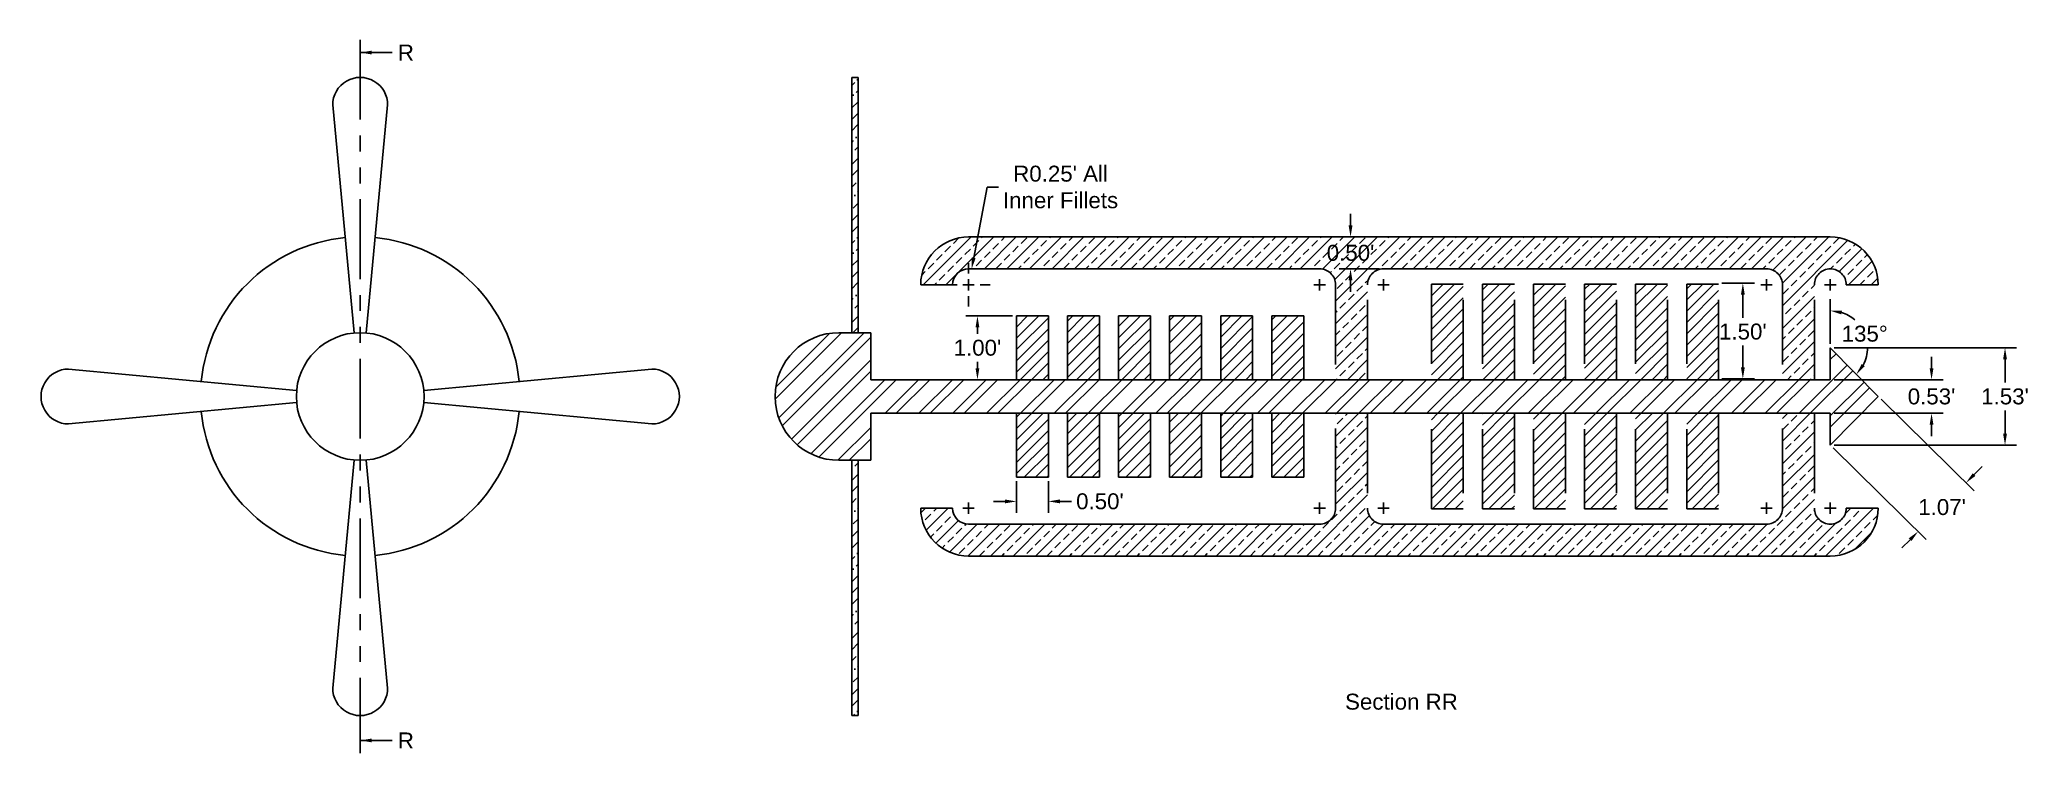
# Model space of a CAD drawing. Header units: feet. Extents: x 2.5 to 33.6, y 1.9 to 13.1.
import ezdxf

# ---------------------------------------------------------------- set-up
doc = ezdxf.new("R2010")
doc.units = ezdxf.units.FT
doc.header["$MEASUREMENT"] = 0
doc.linetypes.add('PHANTOM', pattern=[2.5, 1.25, -0.25, 0.25, -0.25, 0.25, -0.25])
doc.layers.add('Dimensions Section view', color=6, linetype='Continuous')
doc.layers.add('SectionLines', color=4, linetype='PHANTOM')
doc.styles.get("Standard").update_dxf_attribs({"font": 'arial.ttf'})
doc.dimstyles.get("Standard").update_dxf_attribs({"dimtxt": 0.18, "dimasz": 0.18, "dimexe": 0.18, "dimexo": 0.0625, "dimgap": 0.09, "dimtad": 0, "dimtih": 1, "dimtoh": 1, "dimdec": 4, "dimzin": 0, "dimdsep": 46, "dimtxsty": 'Standard', "dimcen": 0.09, "dimadec": 0, "dimazin": 0, "dimtfac": 1, "dimtdec": 4, "dimtofl": 0, "dimtmove": 0, "dimatfit": 3, "dimfxl": 1, "dimtolj": 1, "dimtzin": 0, "dimarcsym": 0})

# ---------------------------------------------------------------- blocks, each defined once
blk = doc.blocks.new('*U2')
for p, q in [((-2.002, 0.094), (1.57, 0.43)), ((-2.002, -0.094), (1.57, -0.43))]:
    blk.add_line(p, q)
blk.add_arc((1.572, 0), 0.43, 269.672, 90.328)
blk = doc.blocks.new('*U3')
at = {"color": 0, "linetype": 'ByBlock', "lineweight": -2, "transparency": 16777216}
for p, rotation in [((7.5, 10.498), 90.00000000000001), ((4.502, 7.5), 180), ((7.5, 4.502), 270)]:
    blk.add_blockref('*U2', p, dxfattribs=dict(at, rotation=rotation))
blk.add_blockref('*U2', (10.498, 7.5), dxfattribs=at)
blk = doc.blocks.new('*D28')
at = {"layer": 'Dimensions Section view', "color": 0, "lineweight": -2, "transparency": 16777216}
for p, q in [((17.781, 6.175), (17.781, 5.676)), ((18.281, 6.175), (18.281, 5.676)), ((17.601, 5.856), (17.421, 5.856)), ((18.461, 5.856), (18.641, 5.856))]:
    blk.add_line(p, q, dxfattribs=at)
at = {"layer": 'Dimensions Section view', "color": 0, "transparency": 16777216}
for points in [[(17.601, 5.886), (17.601, 5.826), (17.781, 5.856)], [(18.461, 5.886), (18.461, 5.826), (18.281, 5.856)]]:
    blk.add_solid(points, dxfattribs=at)
at = {"layer": 'Dimensions Section view', "color": 0, "transparency": 16777216, "insert": (19.089, 5.856), "char_height": 0.25, "attachment_point": 5}
blk.add_mtext("\\A1;0.50'", dxfattribs=at)
blk = doc.blocks.new('*D29')
at = {"layer": 'Dimensions Section view', "color": 0, "lineweight": -2, "transparency": 16777216}
for p, q in [((17.719, 8.763), (16.99, 8.763)), ((17.17, 8.583), (17.17, 8.481)), ((17.17, 7.943), (17.17, 8.045)), ((17.719, 7.763), (16.99, 7.763))]:
    blk.add_line(p, q, dxfattribs=at)
at = {"layer": 'Dimensions Section view', "color": 0, "transparency": 16777216}
for points in [[(17.14, 8.583), (17.2, 8.583), (17.17, 8.763)], [(17.14, 7.943), (17.2, 7.943), (17.17, 7.763)]]:
    blk.add_solid(points, dxfattribs=at)
at = {"layer": 'Dimensions Section view', "color": 0, "transparency": 16777216, "insert": (17.17, 8.263), "char_height": 0.25, "attachment_point": 5}
blk.add_mtext("\\A1;1.00'", dxfattribs=at)
blk = doc.blocks.new('*D30')
at = {"layer": 'Dimensions Section view', "color": 0, "lineweight": -2, "transparency": 16777216}
for p, q in [((28.83, 9.277), (29.341, 9.277)), ((29.161, 9.097), (29.161, 8.734)), ((29.161, 7.957), (29.161, 8.299)), ((28.83, 7.777), (29.341, 7.777))]:
    blk.add_line(p, q, dxfattribs=at)
at = {"layer": 'Dimensions Section view', "color": 0, "transparency": 16777216}
for points in [[(29.131, 9.097), (29.191, 9.097), (29.161, 9.277)], [(29.131, 7.957), (29.191, 7.957), (29.161, 7.777)]]:
    blk.add_solid(points, dxfattribs=at)
at = {"layer": 'Dimensions Section view', "color": 0, "transparency": 16777216, "insert": (29.161, 8.516), "char_height": 0.25, "attachment_point": 5}
blk.add_mtext("\\A1;1.50'", dxfattribs=at)
blk = doc.blocks.new('*D31')
at = {"layer": 'Dimensions Section view', "color": 0, "lineweight": -2, "transparency": 16777216}
for p, q in [((23.015, 10.18), (23.015, 10.36)), ((23.469, 10), (22.835, 10)), ((23.469, 9.5), (22.835, 9.5)), ((23.015, 9.32), (23.015, 9.14))]:
    blk.add_line(p, q, dxfattribs=at)
at = {"layer": 'Dimensions Section view', "color": 0, "transparency": 16777216}
for points in [[(22.985, 10.18), (23.045, 10.18), (23.015, 10)], [(22.985, 9.32), (23.045, 9.32), (23.015, 9.5)]]:
    blk.add_solid(points, dxfattribs=at)
at = {"layer": 'Dimensions Section view', "color": 0, "transparency": 16777216, "insert": (23.015, 9.75), "char_height": 0.25, "attachment_point": 5}
blk.add_mtext("\\A1;0.50'", dxfattribs=at)
blk = doc.blocks.new('*D32')
at = {"layer": 'Dimensions Section view', "color": 0, "lineweight": -2, "transparency": 16777216}
for p, q in [((17.322, 10.782), (17.112, 9.672)), ((17.502, 10.782), (17.322, 10.782)), ((17.031, 9.43), (17.031, 9.59)), ((16.851, 9.25), (16.691, 9.25)), ((16.941, 9.25), (17.121, 9.25)), ((17.031, 9.16), (17.031, 9.34)), ((17.031, 9.07), (17.031, 8.91)), ((17.211, 9.25), (17.371, 9.25))]:
    blk.add_line(p, q, dxfattribs=at)
at = {"layer": 'Dimensions Section view', "color": 0, "transparency": 16777216}
blk.add_solid([(17.082, 9.678), (17.141, 9.667), (17.078, 9.496)], dxfattribs=at)
at = {"layer": 'Dimensions Section view', "color": 0, "transparency": 16777216, "insert": (18.472, 10.782), "char_height": 0.25, "attachment_point": 5}
blk.add_mtext("\\A1;R0.25' All^JInner Fillets", dxfattribs=at)
blk = doc.blocks.new('*D34')
at = {"layer": 'Dimensions Section view', "color": 0, "lineweight": -2, "transparency": 16777216}
for p, q in [((32.117, 7.943), (32.117, 8.123)), ((30.594, 7.763), (32.297, 7.763)), ((30.594, 7.237), (32.297, 7.237)), ((32.117, 7.057), (32.117, 6.877))]:
    blk.add_line(p, q, dxfattribs=at)
at = {"layer": 'Dimensions Section view', "color": 0, "transparency": 16777216}
for points in [[(32.087, 7.943), (32.147, 7.943), (32.117, 7.763)], [(32.087, 7.057), (32.147, 7.057), (32.117, 7.237)]]:
    blk.add_solid(points, dxfattribs=at)
at = {"layer": 'Dimensions Section view', "color": 0, "transparency": 16777216, "insert": (32.117, 7.5), "char_height": 0.25, "attachment_point": 5}
blk.add_mtext("\\A1;0.53'", dxfattribs=at)
blk = doc.blocks.new('*D35')
at = {"layer": 'Dimensions Section view', "color": 0, "lineweight": -2, "transparency": 16777216}
for p, q in [((30.594, 8.263), (33.448, 8.263)), ((33.268, 8.083), (33.268, 7.718)), ((33.268, 6.917), (33.268, 7.282)), ((30.594, 6.737), (33.448, 6.737))]:
    blk.add_line(p, q, dxfattribs=at)
at = {"layer": 'Dimensions Section view', "color": 0, "transparency": 16777216}
for points in [[(33.238, 8.083), (33.298, 8.083), (33.268, 8.263)], [(33.238, 6.917), (33.298, 6.917), (33.268, 6.737)]]:
    blk.add_solid(points, dxfattribs=at)
at = {"layer": 'Dimensions Section view', "color": 0, "transparency": 16777216, "insert": (33.268, 7.5), "char_height": 0.25, "attachment_point": 5}
blk.add_mtext("\\A1;1.53'", dxfattribs=at)
blk = doc.blocks.new('*D36')
at = {"layer": 'Dimensions Section view', "color": 0, "lineweight": -2, "transparency": 16777216}
for p, q in [((31.326, 7.456), (32.785, 6.021)), ((30.576, 6.693), (32.035, 5.259)), ((32.783, 6.276), (32.909, 6.404)), ((31.781, 5.256), (31.654, 5.128))]:
    blk.add_line(p, q, dxfattribs=at)
at = {"layer": 'Dimensions Section view', "color": 0, "transparency": 16777216}
for points in [[(32.762, 6.297), (32.804, 6.255), (32.657, 6.148)], [(31.759, 5.277), (31.802, 5.235), (31.907, 5.385)]]:
    blk.add_solid(points, dxfattribs=at)
at = {"layer": 'Dimensions Section view', "color": 0, "transparency": 16777216, "insert": (32.282, 5.766), "char_height": 0.25, "attachment_point": 5}
blk.add_mtext("\\A1;1.07'", dxfattribs=at)
blk = doc.blocks.new('*D37')
at = {"layer": 'Dimensions Section view', "color": 0, "lineweight": -2, "transparency": 16777216}
blk.add_line((30.531, 8.325), (30.531, 9.025), dxfattribs=at)
for start, end in [(48.8359, 72.2097), (332.3033, 0.2681)]:
    blk.add_arc((30.531, 8.263), 0.582, start, end, dxfattribs=at)
at = {"layer": 'Dimensions Section view', "color": 0, "transparency": 16777216}
for points in [[(30.704, 8.787), (30.714, 8.847), (30.531, 8.845)], [(31.071, 7.974), (31.023, 8.01), (30.939, 7.848)]]:
    blk.add_solid(points, dxfattribs=at)
at = {"layer": 'Dimensions Section view', "color": 0, "transparency": 16777216, "insert": (31.07, 8.483), "char_height": 0.25, "attachment_point": 5}
blk.add_mtext('\\A1;135°', dxfattribs=at)

msp = doc.modelspace()

# ---------------------------------------------------------------- hatches: boundary and pattern name
at = {"layer": 'SectionLines'}
h = msp.add_hatch(dxfattribs=at)
h.set_pattern_fill('ANSI36', color=256)
h.paths.add_polyline_path([(15.3, 12.5), (15.2, 12.5), (15.2, 8.5), (15.3, 8.5)])
h.paths.add_polyline_path([(15.3, 6.5), (15.2, 6.5), (15.2, 2.5), (15.3, 2.5)])
h = msp.add_hatch(dxfattribs=at)
h.set_pattern_fill('ANSI33', color=256)
h.paths.add_polyline_path([(31.28129, 5.75), (30.78129, 5.75, -1), (30.28129, 5.75), (30.28129, 7.23714), (29.78129, 7.23714), (29.78129, 5.75, -0.41421356), (29.53129, 5.5), (23.53129, 5.5, -0.41421356), (23.28129, 5.75), (23.28129, 7.23714), (22.78129, 7.23714), (22.78129, 5.75, -0.41421356), (22.53129, 5.5), (17.03129, 5.5, -0.41421356), (16.78129, 5.75), (16.28129, 5.75, 0.41421356), (17.03129, 5), (30.53129, 5, 0.41421356)])
h.paths.add_polyline_path([(30.53129, 10), (17.03129, 10, 0.41421356), (16.28129, 9.25), (16.78129, 9.25, -0.41421356), (17.03129, 9.5), (22.53129, 9.5, -0.41421356), (22.78129, 9.25), (22.78129, 7.76286), (23.28129, 7.76286), (23.28129, 9.25, -0.41421356), (23.53129, 9.5), (29.53129, 9.5, -0.41421356), (29.78129, 9.25), (29.78129, 7.76286), (30.28129, 7.76286), (30.28129, 9.25, -1), (30.78129, 9.25), (31.28129, 9.25, 0.41421356)])
h.paths.add_polyline_path([(22.58033, 9.49062), (23.45175, 9.49062), (23.45175, 10.0058), (22.58033, 10.0058)], flags=9)
h = msp.add_hatch(dxfattribs=at)
h.set_pattern_fill('ANSI32', color=256)
h.paths.add_polyline_path([(31.28129, 7.5), (30.53129, 8.26286), (30.53129, 7.76286), (16.28129, 7.76286), (15.5, 7.76286), (15.5, 8.5), (15, 8.5, 1), (15, 6.5), (15.5, 6.5), (15.5, 7.23714), (16.28129, 7.23714), (30.53129, 7.23714), (30.53129, 6.73714)])

# ---------------------------------------------------------------- linework, layer by layer
at = {"color": 7}
for p, q in [((15.2, 12.5), (15.2, 8.5)), ((15.2, 12.5), (15.3, 12.5)), ((15.3, 12.5), (15.3, 8.5)), ((17.03129, 10), (30.53129, 10)), ((15, 8.5), (15.5, 8.5)), ((15.5, 8.5), (15.5, 7.76286)), ((15.5, 7.76286), (16.28129, 7.76286)), ((15.5, 7.23714), (15.5, 6.5)), ((15.5, 7.23714), (16.28129, 7.23714)), ((15, 6.5), (15.5, 6.5)), ((15.2, 2.5), (15.2, 6.5)), ((15.3, 2.5), (15.3, 6.5)), ((17.03129, 5), (30.53129, 5)), ((15.2, 2.5), (15.3, 2.5))]:
    msp.add_line(p, q, dxfattribs=at)
msp.add_circle((7.5, 7.5), 1, dxfattribs=at)
for centre, radius, start, end in [((7.5, 7.5), 2.5, 95.374233, 174.625767), ((7.5, 7.5), 2.5, 5.374233, 84.625767), ((17.03129, 9.25), 0.75, 90, 180), ((30.53129, 9.25), 0.75, 0, 90), ((15, 7.5), 1, 90, 270), ((7.5, 7.5), 2.5, 185.374233, 264.625767), ((7.5, 7.5), 2.5, 275.374233, 354.625767), ((17.03129, 5.75), 0.75, 180, 270), ((30.53129, 5.75), 0.75, 270, 0)]:
    msp.add_arc(centre, radius, start, end, dxfattribs=at)
at = {"layer": 'Dimensions Section view'}
for p, q in [((22.44129, 9.25), (22.62129, 9.25)), ((22.53129, 9.16), (22.53129, 9.34)), ((23.44129, 9.25), (23.62129, 9.25)), ((23.53129, 9.16), (23.53129, 9.34)), ((29.44129, 9.25), (29.62129, 9.25)), ((29.53129, 9.16), (29.53129, 9.34)), ((30.44129, 9.25), (30.62129, 9.25)), ((30.53129, 9.16), (30.53129, 9.34)), ((16.94129, 5.75), (17.12129, 5.75)), ((17.03129, 5.66), (17.03129, 5.84)), ((22.44129, 5.75), (22.62129, 5.75)), ((22.53129, 5.66), (22.53129, 5.84)), ((23.44129, 5.75), (23.62129, 5.75)), ((23.53129, 5.66), (23.53129, 5.84)), ((29.44129, 5.75), (29.62129, 5.75)), ((29.53129, 5.66), (29.53129, 5.84)), ((30.44129, 5.75), (30.62129, 5.75)), ((30.53129, 5.66), (30.53129, 5.84))]:
    msp.add_line(p, q, dxfattribs=at)
at = {"layer": 'SectionLines'}
for p, q in [((7.5, 13.09), (7.5, 1.91)), ((7.5, 12.89), (8, 12.89)), ((24.78129, 9.26286), (24.28129, 9.26286)), ((24.28129, 9.26286), (24.28129, 7.76286)), ((24.28129, 9.25527), (24.28888, 9.26286)), ((24.28129, 9.0785), (24.46565, 9.26286)), ((24.28129, 8.90172), (24.64243, 9.26286)), ((24.28129, 8.72494), (24.78129, 9.22494)), ((24.28129, 8.54816), (24.78129, 9.04816)), ((24.78129, 7.76286), (24.78129, 9.26286)), ((25.58129, 9.26286), (25.08129, 9.26286)), ((25.08129, 9.26286), (25.08129, 7.76286)), ((25.08129, 9.17139), (25.17276, 9.26286)), ((25.08129, 8.99461), (25.34954, 9.26286)), ((25.08129, 8.81783), (25.52631, 9.26286)), ((25.08129, 8.64106), (25.58129, 9.14106)), ((25.58129, 7.76286), (25.58129, 9.26286)), ((26.38129, 9.26286), (25.88129, 9.26286)), ((25.88129, 9.26286), (25.88129, 7.76286)), ((25.88129, 9.0875), (26.05664, 9.26286)), ((25.88129, 8.91073), (26.23342, 9.26286)), ((25.88129, 8.73395), (26.38129, 9.23395)), ((25.88129, 8.55717), (26.38129, 9.05717)), ((26.38129, 7.76286), (26.38129, 9.26286)), ((27.18129, 9.26286), (26.68129, 9.26286)), ((26.68129, 9.26286), (26.68129, 7.76286)), ((26.68129, 9.1804), (26.76375, 9.26286)), ((26.68129, 9.00362), (26.94053, 9.26286)), ((26.68129, 8.82684), (27.1173, 9.26286)), ((26.68129, 8.65007), (27.18129, 9.15007)), ((27.18129, 7.76286), (27.18129, 9.26286)), ((27.98129, 9.26286), (27.48129, 9.26286)), ((27.48129, 9.26286), (27.48129, 7.76286)), ((27.48129, 9.09651), (27.64763, 9.26286)), ((27.48129, 8.91974), (27.82441, 9.26286)), ((27.48129, 8.74296), (27.98129, 9.24296)), ((27.48129, 8.56618), (27.98129, 9.06618)), ((27.98129, 7.76286), (27.98129, 9.26286)), ((28.78129, 9.26286), (28.28129, 9.26286)), ((28.28129, 9.26286), (28.28129, 7.76286)), ((28.28129, 9.18941), (28.35474, 9.26286)), ((28.28129, 9.01263), (28.53152, 9.26286)), ((28.28129, 8.83585), (28.70829, 9.26286)), ((28.28129, 8.65908), (28.78129, 9.15908)), ((28.78129, 7.76286), (28.78129, 9.26286)), ((17.78129, 8.5889), (17.95525, 8.76286)), ((17.78129, 8.41213), (18.13202, 8.76286)), ((17.78129, 7.76286), (17.78129, 8.76286)), ((17.78129, 8.76286), (18.28129, 8.76286)), ((17.78129, 8.23535), (18.28129, 8.73535)), ((18.28129, 8.76286), (18.28129, 7.76286)), ((18.58129, 8.6818), (18.66235, 8.76286)), ((18.58129, 8.50502), (18.83913, 8.76286)), ((18.58129, 8.32824), (19.01591, 8.76286)), ((18.58129, 7.76286), (18.58129, 8.76286)), ((18.58129, 8.76286), (19.08129, 8.76286)), ((19.08129, 8.76286), (19.08129, 7.76286)), ((19.38129, 8.59791), (19.54624, 8.76286)), ((19.38129, 8.42114), (19.72301, 8.76286)), ((19.38129, 7.76286), (19.38129, 8.76286)), ((19.38129, 8.76286), (19.88129, 8.76286)), ((19.38129, 8.24436), (19.88129, 8.74436)), ((19.88129, 8.76286), (19.88129, 7.76286)), ((20.18129, 8.69081), (20.25334, 8.76286)), ((20.18129, 8.51403), (20.43012, 8.76286)), ((20.18129, 8.33725), (20.6069, 8.76286)), ((20.18129, 7.76286), (20.18129, 8.76286)), ((20.18129, 8.76286), (20.68129, 8.76286)), ((20.68129, 8.76286), (20.68129, 7.76286)), ((20.98129, 8.60692), (21.13723, 8.76286)), ((20.98129, 8.43015), (21.314, 8.76286)), ((20.98129, 7.76286), (20.98129, 8.76286)), ((20.98129, 8.76286), (21.48129, 8.76286)), ((20.98129, 8.25337), (21.48129, 8.75337)), ((21.48129, 8.76286), (21.48129, 7.76286)), ((21.78129, 8.69982), (21.84433, 8.76286)), ((21.78129, 8.52304), (22.02111, 8.76286)), ((21.78129, 8.34626), (22.19789, 8.76286)), ((21.78129, 7.76286), (21.78129, 8.76286)), ((21.78129, 8.76286), (22.28129, 8.76286)), ((22.28129, 8.76286), (22.28129, 7.76286)), ((24.28129, 8.37139), (24.78129, 8.87139)), ((25.08129, 8.46428), (25.58129, 8.96428)), ((25.08129, 8.2875), (25.58129, 8.7875)), ((25.88129, 8.3804), (26.38129, 8.8804)), ((26.68129, 8.47329), (27.18129, 8.97329)), ((26.68129, 8.29651), (27.18129, 8.79651)), ((27.48129, 8.38941), (27.98129, 8.88941)), ((28.28129, 8.4823), (28.78129, 8.9823)), ((28.28129, 8.30552), (28.78129, 8.80552)), ((17.78129, 8.05857), (18.28129, 8.55857)), ((18.58129, 8.15147), (19.08129, 8.65147)), ((18.58129, 7.97469), (19.08129, 8.47469)), ((19.38129, 8.06758), (19.88129, 8.56758)), ((20.18129, 8.16048), (20.68129, 8.66048)), ((20.18129, 7.9837), (20.68129, 8.4837)), ((20.98129, 8.07659), (21.48129, 8.57659)), ((21.78129, 8.16949), (22.28129, 8.66949)), ((21.78129, 7.99271), (22.28129, 8.49271)), ((24.28129, 8.19461), (24.78129, 8.69461)), ((24.28129, 8.01783), (24.78129, 8.51783)), ((25.08129, 8.11073), (25.58129, 8.61073)), ((25.08129, 7.93395), (25.58129, 8.43395)), ((25.88129, 8.20362), (26.38129, 8.70362)), ((25.88129, 8.02684), (26.38129, 8.52684)), ((26.68129, 8.11974), (27.18129, 8.61974)), ((26.68129, 7.94296), (27.18129, 8.44296)), ((27.48129, 8.21263), (27.98129, 8.71263)), ((27.48129, 8.03585), (27.98129, 8.53585)), ((28.28129, 8.12875), (28.78129, 8.62875)), ((28.28129, 7.95197), (28.78129, 8.45197)), ((17.78129, 7.8818), (18.28129, 8.3818)), ((17.83913, 7.76286), (18.28129, 8.20502)), ((18.58129, 7.79791), (19.08129, 8.29791)), ((18.72301, 7.76286), (19.08129, 8.12114)), ((19.38129, 7.89081), (19.88129, 8.39081)), ((19.43012, 7.76286), (19.88129, 8.21403)), ((20.18129, 7.80692), (20.68129, 8.30692)), ((20.314, 7.76286), (20.68129, 8.13015)), ((20.98129, 7.89982), (21.48129, 8.39982)), ((21.02111, 7.76286), (21.48129, 8.22304)), ((21.78129, 7.81593), (22.28129, 8.31593)), ((21.90499, 7.76286), (22.28129, 8.13916)), ((24.28129, 7.84106), (24.78129, 8.34106)), ((24.37987, 7.76286), (24.78129, 8.16428)), ((25.08697, 7.76286), (25.58129, 8.25717)), ((25.88129, 7.85007), (26.38129, 8.35007)), ((25.97086, 7.76286), (26.38129, 8.17329)), ((26.68129, 7.76618), (27.18129, 8.26618)), ((27.48129, 7.85908), (27.98129, 8.35908)), ((27.56185, 7.76286), (27.98129, 8.1823)), ((28.28129, 7.77519), (28.78129, 8.27519)), ((30.53129, 7.76286), (30.53129, 8.26286)), ((30.53129, 8.26286), (31.28129, 7.5)), ((18.01591, 7.76286), (18.28129, 8.02824)), ((18.19268, 7.76286), (18.28129, 7.85147)), ((18.89979, 7.76286), (19.08129, 7.94436)), ((19.6069, 7.76286), (19.88129, 8.03725)), ((19.78367, 7.76286), (19.88129, 7.86048)), ((20.49078, 7.76286), (20.68129, 7.95337)), ((21.19789, 7.76286), (21.48129, 8.04626)), ((21.37466, 7.76286), (21.48129, 7.86949)), ((22.08177, 7.76286), (22.28129, 7.96238)), ((24.55664, 7.76286), (24.78129, 7.9875)), ((24.73342, 7.76286), (24.78129, 7.81073)), ((25.26375, 7.76286), (25.58129, 8.0804)), ((25.44053, 7.76286), (25.58129, 7.90362)), ((26.14763, 7.76286), (26.38129, 7.99651)), ((26.32441, 7.76286), (26.38129, 7.81974)), ((26.85474, 7.76286), (27.18129, 8.08941)), ((27.03152, 7.76286), (27.18129, 7.91263)), ((27.73863, 7.76286), (27.98129, 8.00552)), ((27.9154, 7.76286), (27.98129, 7.82875)), ((28.44573, 7.76286), (28.78129, 8.09842)), ((28.62251, 7.76286), (28.78129, 7.92164)), ((19.07657, 7.76286), (19.08129, 7.76758)), ((20.66756, 7.76286), (20.68129, 7.77659)), ((22.25855, 7.76286), (22.28129, 7.7856)), ((30.53129, 6.73714), (31.28129, 7.5)), ((17.78129, 7.23714), (17.78129, 6.23714)), ((17.78129, 7.17469), (17.84374, 7.23714)), ((17.78129, 6.99791), (18.02052, 7.23714)), ((17.78129, 6.82114), (18.1973, 7.23714)), ((18.28129, 6.23714), (18.28129, 7.23714)), ((18.58129, 7.23714), (18.58129, 6.23714)), ((18.58129, 7.09081), (18.72763, 7.23714)), ((18.58129, 6.91403), (18.9044, 7.23714)), ((18.58129, 6.73725), (19.08118, 7.23714)), ((19.08129, 6.23714), (19.08129, 7.23714)), ((19.38129, 7.23714), (19.38129, 6.23714)), ((19.38129, 7.1837), (19.43473, 7.23714)), ((19.38129, 7.00692), (19.61151, 7.23714)), ((19.38129, 6.83015), (19.78829, 7.23714)), ((19.88129, 6.23714), (19.88129, 7.23714)), ((20.18129, 7.23714), (20.18129, 6.23714)), ((20.18129, 7.09982), (20.31862, 7.23714)), ((20.18129, 6.92304), (20.49539, 7.23714)), ((20.18129, 6.74626), (20.67217, 7.23714)), ((20.68129, 6.23714), (20.68129, 7.23714)), ((20.98129, 7.23714), (20.98129, 6.23714)), ((20.98129, 7.19271), (21.02572, 7.23714)), ((20.98129, 7.01593), (21.2025, 7.23714)), ((20.98129, 6.83916), (21.37928, 7.23714)), ((21.48129, 6.23714), (21.48129, 7.23714)), ((21.78129, 7.23714), (21.78129, 6.23714)), ((21.78129, 7.10883), (21.90961, 7.23714)), ((21.78129, 6.93205), (22.08638, 7.23714)), ((21.78129, 6.75527), (22.26316, 7.23714)), ((22.28129, 6.23714), (22.28129, 7.23714)), ((24.28129, 5.73714), (24.28129, 7.23714)), ((24.28129, 7.13395), (24.38448, 7.23714)), ((24.28129, 6.95717), (24.56126, 7.23714)), ((24.28129, 6.7804), (24.73803, 7.23714)), ((24.78129, 7.23714), (24.78129, 5.73714)), ((25.08129, 5.73714), (25.08129, 7.23714)), ((25.08129, 7.22684), (25.09159, 7.23714)), ((25.08129, 7.05007), (25.26836, 7.23714)), ((25.08129, 6.87329), (25.44514, 7.23714)), ((25.08129, 6.69651), (25.58129, 7.19651)), ((25.58129, 7.23714), (25.58129, 5.73714)), ((25.88129, 5.73714), (25.88129, 7.23714)), ((25.88129, 7.14296), (25.97547, 7.23714)), ((25.88129, 6.96618), (26.15225, 7.23714)), ((25.88129, 6.78941), (26.32902, 7.23714)), ((26.38129, 7.23714), (26.38129, 5.73714)), ((26.68129, 5.73714), (26.68129, 7.23714)), ((26.68129, 7.23585), (26.68258, 7.23714)), ((26.68129, 7.05908), (26.85935, 7.23714)), ((26.68129, 6.8823), (27.03613, 7.23714)), ((26.68129, 6.70552), (27.18129, 7.20552)), ((27.18129, 7.23714), (27.18129, 5.73714)), ((27.48129, 5.73714), (27.48129, 7.23714)), ((27.48129, 7.15197), (27.56646, 7.23714)), ((27.48129, 6.97519), (27.74324, 7.23714)), ((27.48129, 6.79842), (27.92001, 7.23714)), ((27.98129, 7.23714), (27.98129, 5.73714)), ((28.28129, 5.73714), (28.28129, 7.23714)), ((28.28129, 7.06809), (28.45034, 7.23714)), ((28.28129, 6.89131), (28.62712, 7.23714)), ((28.28129, 6.71453), (28.78129, 7.21453)), ((28.78129, 7.23714), (28.78129, 5.73714)), ((30.53129, 7.23714), (30.53129, 6.73714)), ((17.78129, 6.64436), (18.28129, 7.14436)), ((17.78129, 6.46758), (18.28129, 6.96758)), ((18.58129, 6.56048), (19.08129, 7.06048)), ((18.58129, 6.3837), (19.08129, 6.8837)), ((19.38129, 6.65337), (19.88129, 7.15337)), ((19.38129, 6.47659), (19.88129, 6.97659)), ((20.18129, 6.56949), (20.68129, 7.06949)), ((20.18129, 6.39271), (20.68129, 6.89271)), ((20.98129, 6.66238), (21.48129, 7.16238)), ((20.98129, 6.4856), (21.48129, 6.9856)), ((21.78129, 6.5785), (22.28129, 7.0785)), ((21.78129, 6.40172), (22.28129, 6.90172)), ((24.28129, 6.60362), (24.78129, 7.10362)), ((24.28129, 6.42684), (24.78129, 6.92684)), ((25.08129, 6.51974), (25.58129, 7.01974)), ((25.88129, 6.61263), (26.38129, 7.11263)), ((25.88129, 6.43585), (26.38129, 6.93585)), ((26.68129, 6.52875), (27.18129, 7.02875)), ((27.48129, 6.62164), (27.98129, 7.12164)), ((27.48129, 6.44486), (27.98129, 6.94486)), ((28.28129, 6.53776), (28.78129, 7.03776)), ((28.28129, 6.36098), (28.78129, 6.86098)), ((17.78129, 6.29081), (18.28129, 6.79081)), ((17.9044, 6.23714), (18.28129, 6.61403)), ((18.61151, 6.23714), (19.08129, 6.70692)), ((19.38129, 6.29982), (19.88129, 6.79982)), ((19.49539, 6.23714), (19.88129, 6.62304)), ((20.2025, 6.23714), (20.68129, 6.71593)), ((20.98129, 6.30883), (21.48129, 6.80883)), ((21.08638, 6.23714), (21.48129, 6.63205)), ((21.79349, 6.23714), (22.28129, 6.72494)), ((21.97027, 6.23714), (22.28129, 6.54816)), ((24.28129, 6.25007), (24.78129, 6.75007)), ((24.28129, 6.07329), (24.78129, 6.57329)), ((25.08129, 6.34296), (25.58129, 6.84296)), ((25.08129, 6.16618), (25.58129, 6.66618)), ((25.88129, 6.25908), (26.38129, 6.75908)), ((25.88129, 6.0823), (26.38129, 6.5823)), ((26.68129, 6.35197), (27.18129, 6.85197)), ((26.68129, 6.17519), (27.18129, 6.67519)), ((27.48129, 6.26809), (27.98129, 6.76809)), ((27.48129, 6.09131), (27.98129, 6.59131)), ((28.28129, 6.1842), (28.78129, 6.6842)), ((17.78129, 6.23714), (18.28129, 6.23714)), ((18.08118, 6.23714), (18.28129, 6.43725)), ((18.25796, 6.23714), (18.28129, 6.26048)), ((18.58129, 6.23714), (19.08129, 6.23714)), ((18.78829, 6.23714), (19.08129, 6.53015)), ((18.96506, 6.23714), (19.08129, 6.35337)), ((19.38129, 6.23714), (19.88129, 6.23714)), ((19.67217, 6.23714), (19.88129, 6.44626)), ((19.84895, 6.23714), (19.88129, 6.26949)), ((20.18129, 6.23714), (20.68129, 6.23714)), ((20.37928, 6.23714), (20.68129, 6.53916)), ((20.55605, 6.23714), (20.68129, 6.36238)), ((20.98129, 6.23714), (21.48129, 6.23714)), ((21.26316, 6.23714), (21.48129, 6.45527)), ((21.43994, 6.23714), (21.48129, 6.2785)), ((21.78129, 6.23714), (22.28129, 6.23714)), ((22.14704, 6.23714), (22.28129, 6.37139)), ((24.28129, 5.89651), (24.78129, 6.39651)), ((25.08129, 5.98941), (25.58129, 6.48941)), ((25.08129, 5.81263), (25.58129, 6.31263)), ((25.88129, 5.90552), (26.38129, 6.40552)), ((26.68129, 5.99842), (27.18129, 6.49842)), ((26.68129, 5.82164), (27.18129, 6.32164)), ((27.48129, 5.91453), (27.98129, 6.41453)), ((27.48129, 5.73776), (27.98129, 6.23776)), ((28.28129, 6.00743), (28.78129, 6.50743)), ((28.28129, 5.83065), (28.78129, 6.33065)), ((24.29869, 5.73714), (24.78129, 6.21974)), ((24.47547, 5.73714), (24.78129, 6.04296)), ((25.18258, 5.73714), (25.58129, 6.13585)), ((25.35935, 5.73714), (25.58129, 5.95908)), ((25.88968, 5.73714), (26.38129, 6.22875)), ((26.06646, 5.73714), (26.38129, 6.05197)), ((26.77357, 5.73714), (27.18129, 6.14486)), ((26.95034, 5.73714), (27.18129, 5.96809)), ((27.65745, 5.73714), (27.98129, 6.06098)), ((28.36456, 5.73714), (28.78129, 6.15387)), ((28.54134, 5.73714), (28.78129, 5.9771)), ((24.78129, 5.73714), (24.28129, 5.73714)), ((24.65225, 5.73714), (24.78129, 5.86618)), ((25.58129, 5.73714), (25.08129, 5.73714)), ((25.53613, 5.73714), (25.58129, 5.7823)), ((26.38129, 5.73714), (25.88129, 5.73714)), ((26.24324, 5.73714), (26.38129, 5.87519)), ((27.18129, 5.73714), (26.68129, 5.73714)), ((27.12712, 5.73714), (27.18129, 5.79131)), ((27.98129, 5.73714), (27.48129, 5.73714)), ((27.83423, 5.73714), (27.98129, 5.8842)), ((28.78129, 5.73714), (28.28129, 5.73714)), ((28.71811, 5.73714), (28.78129, 5.80032)), ((7.5, 2.11), (7.5, 2.11)), ((7.5, 2.11), (8, 2.11))]:
    msp.add_line(p, q, dxfattribs=at)
at = {"layer": 'SectionLines', "linetype": 'ByBlock'}
for p, q in [((17.03129, 9.5), (22.53129, 9.5)), ((23.53129, 9.5), (29.53129, 9.5)), ((16.78129, 9.25), (16.28129, 9.25)), ((30.78129, 9.25), (31.28129, 9.25)), ((16.28129, 7.76286), (30.53129, 7.76286)), ((16.28129, 7.23714), (30.53129, 7.23714)), ((16.78129, 5.75), (16.28129, 5.75)), ((30.78129, 5.75), (31.28129, 5.75)), ((17.03129, 5.5), (22.53129, 5.5)), ((23.53129, 5.5), (29.53129, 5.5))]:
    msp.add_line(p, q, dxfattribs=at)
at = {"layer": 'SectionLines'}
for points in [[(22.78129, 9.25), (22.78129, 7.76286), (23.28129, 7.76286), (23.28129, 9.25)], [(29.78129, 9.25), (29.78129, 7.76286), (30.28129, 7.76286), (30.28129, 9.25)], [(22.78129, 5.75), (22.78129, 7.23714), (23.28129, 7.23714), (23.28129, 5.75)], [(29.78129, 5.75), (29.78129, 7.23714), (30.28129, 7.23714), (30.28129, 5.75)]]:
    msp.add_lwpolyline(points, dxfattribs=at)
at = {"layer": 'SectionLines', "linetype": 'ByBlock'}
for centre, start, end in [((17.03129, 9.25), 90, 180), ((17.03129, 5.75), 180, 270)]:
    msp.add_arc(centre, 0.25, start, end, dxfattribs=at)
at = {"layer": 'SectionLines'}
for centre, start, end in [((22.53129, 9.25), 0, 90), ((23.53129, 9.25), 90, 180), ((29.53129, 9.25), 0, 90), ((30.53129, 9.25), 0, 180), ((22.53129, 5.75), 270, 0), ((23.53129, 5.75), 180, 270), ((29.53129, 5.75), 270, 0), ((30.53129, 5.75), 180, 0)]:
    msp.add_arc(centre, 0.25, start, end, dxfattribs=at)

# ---------------------------------------------------------------- block references
at = {"color": 7}
msp.add_blockref('*U3', (0, 0), dxfattribs=at)

# ---------------------------------------------------------------- texts
at = {"layer": 'SectionLines'}
msp.add_text('Section RR', height=0.25, dxfattribs=at).set_placement((22.92926, 2.59285))
at = {"layer": 'SectionLines', "char_height": 0.25, "attachment_point": 4}
for insert in [(8.09, 12.89), (8.09, 2.11)]:
    msp.add_mtext('\\A1;R', dxfattribs=dict(at, insert=insert))

# ---------------------------------------------------------------- dimensions: what is measured, and where the dimension line sits
at = {"layer": 'Dimensions Section view'}
dim = msp.add_radius_dim(center=(17.03129, 9.25), mpoint=(17.07797, 9.4956), text="<>' All^JInner Fillets", dimstyle='Standard', override={"dimtxt": 0.25, "dimdec": 2, "dimcen": -0.09, "dimse1": 1}, dxfattribs=at)
dim.commit()
dim.dimension.update_dxf_attribs({"geometry": '*D32', "text_midpoint": (18.47199, 10.78217), "dimtype": 164})
for base, p1, p2, picture, middle in [((23.0151, 10), (23.53129, 9.5), (23.53129, 10), '*D31', (23.0151, 9.75)), ((17.16999, 7.76286), (17.78129, 8.76286), (17.78129, 7.76286), '*D29', (17.16999, 8.26286)), ((33.26839, 6.73714), (30.53129, 8.26286), (30.53129, 6.73714), '*D35', (33.26839, 7.5)), ((32.11722, 7.23714), (30.53129, 7.76286), (30.53129, 7.23714), '*D34', (32.11722, 7.5))]:
    dim = msp.add_linear_dim(base=base, p1=p1, p2=p2, angle=90, text="<>'", dimstyle='Standard', override={"dimtxt": 0.25, "dimdec": 2}, dxfattribs=at)
    dim.commit()
    dim.dimension.update_dxf_attribs({"geometry": picture, "text_midpoint": middle})
dim = msp.add_linear_dim(base=(29.1607, 7.77673), p1=(28.76741, 9.27673), p2=(28.76741, 7.77673), angle=90, text="<>'", dimstyle='Standard', override={"dimtxt": 0.25, "dimdec": 2}, dxfattribs=at)
dim.commit()
dim.dimension.update_dxf_attribs({"geometry": '*D30', "text_midpoint": (29.1607, 8.51616), "dimtype": 160})
dim = msp.add_angular_dim_2l(base=(31.11333, 8.25956), line1=((30.53129, 7.76286), (30.53129, 8.26286)), line2=((30.53129, 8.26286), (31.28129, 7.5)), dimstyle='Standard', override={"dimtxt": 0.25}, dxfattribs=at)
dim.commit()
dim.dimension.update_dxf_attribs({"geometry": '*D37', "text_midpoint": (31.06997, 8.48331)})
dim = msp.add_aligned_dim(p1=(30.53129, 6.73714), p2=(31.28129, 7.5), distance=-1.92906, text="<>'", dimstyle='Standard', override={"dimtxt": 0.25, "dimdec": 2}, dxfattribs=at)
dim.commit()
dim.dimension.update_dxf_attribs({"geometry": '*D36', "text_midpoint": (32.28188, 5.76616)})
dim = msp.add_linear_dim(base=(18.28129, 5.85567), p1=(17.78129, 6.23714), p2=(18.28129, 6.23714), text="<>'", dimstyle='Standard', override={"dimtxt": 0.25, "dimdec": 2}, dxfattribs=at)
dim.commit()
dim.dimension.update_dxf_attribs({"geometry": '*D28', "text_midpoint": (19.08907, 5.85567)})

# ---------------------------------------------------------------- leaders
at = {"layer": 'SectionLines', "annotation_type": 0, "has_hookline": 1, "hookline_direction": 0, "text_width": 0.22033}
for points in [[(7.5, 12.89), (8, 12.89)], [(7.5, 2.11), (8, 2.11)]]:
    msp.add_leader(points, dimstyle='Standard', dxfattribs=at)

doc.saveas('drawing.dxf')
